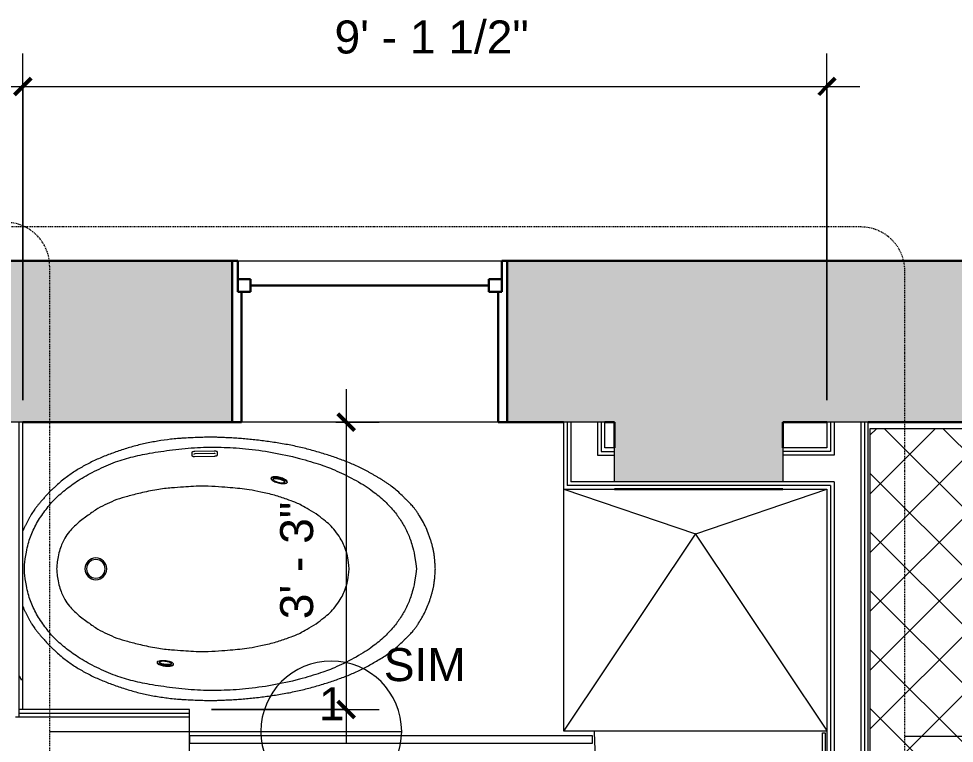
# Model space of a CAD drawing. Header units: inches. Extents: x -1176 to 1474, y -2632 to 978.
# Drawn here: x 807.9 to 935.5, y 523.2 to 622 of the extents above; entities that cross this region are included whole.
import ezdxf

# ---------------------------------------------------------------- set-up
doc = ezdxf.new("R2010")
doc.units = ezdxf.units.IN
doc.header["$MEASUREMENT"] = 0
doc.linetypes.add('Dash Dot 3_16_', pattern=[0.3125, 0.1875, -0.0625, 0, -0.0625])
for name, color, linetype, lineweight in [('A-ANNO-DIMS', 211, 'Continuous', 9), ('A-ANNO-DIMS-48', 211, 'Continuous', 9), ('A-ANNO-SYMB', 150, 'Continuous', 9), ('A-DOOR', 31, 'Continuous', 18), ('A-GLAZ', 151, 'Continuous', 18), ('A-GLAZ-CURT', 52, 'Continuous', 9), ('A-WALL', 113, 'Continuous', 18), ('A-WALL-PATT', 111, 'Continuous', 18), ('I-WALL', 2, 'Continuous', 18), ('P-SANR-FIXT', 6, 'Continuous', 9), ('Q-CASE', 31, 'Continuous', 9)]:
    doc.layers.add(name, color=color, linetype=linetype, lineweight=lineweight)
doc.styles.add('Swis721 Lt BT', font='swissl.ttf', dxfattribs={"height": 4.5})
doc.dimstyles.new('OTJ_-_3_32__Linear__1_2__Tolerance', dxfattribs={"dimscale": 12, "dimtxt": 4.748918, "dimasz": 0.1875, "dimexe": 0.375, "dimexo": 0.25, "dimgap": 0.25, "dimtad": 1, "dimdec": 1, "dimrnd": 0.5, "dimzin": 3, "dimdsep": 46, "dimlunit": 4, "dimtxsty": 'Swis721 Lt BT', "dimblk1": 'OBLIQUE', "dimblk2": 'OBLIQUE', "dimsah": 1, "dimcen": 0.09, "dimdle": 0.375, "dimazin": 0, "dimtfac": 1, "dimtdec": 4, "dimtix": 1, "dimtmove": 0, "dimatfit": 3, "dimfxl": 1, "dimtvp": 1, "dimfrac": 2, "dimtolj": 1, "dimtzin": 0, "dimarcsym": 2})
pattern_1 = [(0, (0, 0), (15.36, 3.84), [0.634, -10.886, 0.634, -10.886, -61.44]), (0, (0, 0), (15.36, 3.84), [-23.04, 0.634, -22.406, 0.634, -10.886, -26.88]), (0, (0, 0), (15.36, 3.84), [-57.6, 0.634, -7.046, 0.634, -18.566]), (120, (5.76, 1.92), (-11.005538, 11.38215), [0.634, -10.886, 0.634, -10.886, -61.44]), (120, (5.76, 1.92), (-11.005538, 11.38215), [-23.04, 0.634, -22.406, 0.634, -10.886, -26.88]), (120, (5.76, 1.92), (-11.005538, 11.38215), [-57.6, 0.634, -7.046, 0.634, -18.566]), (240, (7.68, 9.6), (-4.354462, -15.22215), [0.634, -10.886, 0.634, -10.886, -61.44]), (240, (7.68, 9.6), (-4.354462, -15.22215), [-23.04, 0.634, -22.406, 0.634, -10.886, -26.88]), (240, (7.68, 9.6), (-4.354462, -15.22215), [-57.6, 0.634, -7.046, 0.634, -18.566])]

# ---------------------------------------------------------------- blocks, each defined once
blk = doc.blocks.new('Double Hung - side window 4_ X 6_ 3_ H-6086068-3rd Floor Construction')
at = {"layer": 'A-GLAZ', "color": 8, "lineweight": 30}
for p, q in [((-18.75, 11), (-18, 11)), ((-18, 6.75), (-18, 11)), ((18, 6.75), (18, 11)), ((18.75, 11), (18, 11)), ((-18, 8.5), (-18, 6.75)), ((-18, 8.5), (-16.25, 8.5)), ((-16.25, 8.5), (-16.25, 6.75)), ((16.25, 8.5), (16.25, 6.75)), ((18, 8.5), (16.25, 8.5)), ((18, 8.5), (18, 6.75)), ((-18, 6.75), (-16.25, 6.75)), ((-18, 6.75), (-17.5, 6.75)), ((-17.5, -11), (-17.5, 6.75)), ((-16.25, 7.625), (16.25, 7.625)), ((18, 6.75), (16.25, 6.75)), ((17.5, 6.75), (18, 6.75)), ((17.5, 6.75), (17.5, -11)), ((-17.5, -11), (-18.75, -11)), ((17.5, -11), (18.75, -11))]:
    blk.add_line(p, q, dxfattribs=at)
blk = doc.blocks.new('downloadobjectfile_id_236f7131-f753-4b41-a4ac-6b6cf5932f67 - Bath tub-V13-3rd Floor Construction')
at = {"layer": 'P-SANR-FIXT'}
for p, q in [((-4.58, 15.85), (-4.58, 15.48)), ((-4.21, 15.32), (-1.45, 15.38)), ((-1.53, 16.05), (-4.15, 15.99)), ((-1.52, 15.72), (-4.15, 15.66)), ((-1.09, 15.55), (-1.1, 15.94)), ((6.24, 12.4), (6.23, 12.33)), ((8.41, 11.78), (8.42, 11.84))]:
    blk.add_line(p, q, dxfattribs=at)
for centre, radius, start, end in [((-4.14, 15.3), 0.361, 91.2564, 121.564), ((-1.51, 15.36), 0.361, 60.9489, 91.2564), ((-17.67, 0), 1.5, 360, 180), ((-17.67, 0), 1.27, 0, 180), ((-17.67, 0), 1.5, 180, 360), ((-17.67, 0), 1.27, 180, 0)]:
    blk.add_arc(centre, radius, start, end, dxfattribs=at)
for points, knots in [([(28.63, 0), (28.61, 0.2), (28.6, 0.48), (28.58, 0.81), (28.56, 1.05), (28.54, 1.26), (28.52, 1.45), (28.51, 1.62), (28.49, 1.79), (28.47, 1.94), (28.45, 2.07), (28.43, 2.2), (28.41, 2.33), (28.39, 2.44), (28.36, 2.55), (28.34, 2.65), (28.31, 2.76), (28.29, 2.87), (28.25, 3.01), (28.21, 3.18), (28.14, 3.41), (28.06, 3.71), (27.93, 4.11), (27.71, 4.76), (27.37, 5.6), (26.88, 6.57), (26.43, 7.3), (26.09, 7.81), (25.84, 8.15), (25.61, 8.44), (25.38, 8.7), (25.15, 8.95), (24.91, 9.19), (24.65, 9.45), (24.29, 9.81), (23.8, 10.29), (23.15, 10.85), (22.57, 11.3), (22.09, 11.64), (21.72, 11.88), (21.36, 12.12), (20.99, 12.35), (20.62, 12.58), (20.26, 12.79), (19.89, 13), (19.52, 13.2), (19.15, 13.4), (18.66, 13.65), (18.04, 13.95), (17.29, 14.29), (16.53, 14.61), (15.75, 14.9), (14.69, 15.28), (13.32, 15.72), (11.9, 16.13), (10.73, 16.44), (9.54, 16.72), (8, 17.02), (6.12, 17.32), (4.57, 17.52), (3.34, 17.65), (2.43, 17.73), (1.54, 17.8), (0.68, 17.85), (-0.13, 17.89), (-0.86, 17.92), (-1.51, 17.94), (-2.14, 17.94), (-2.84, 17.93), (-3.67, 17.91), (-4.61, 17.87), (-5.42, 17.83), (-6.07, 17.79), (-6.7, 17.73), (-7.78, 17.63), (-9.25, 17.42), (-10.67, 17.15), (-11.79, 16.89), (-12.64, 16.67), (-13.48, 16.42), (-14.32, 16.15), (-15.14, 15.86), (-16.2, 15.47), (-17.23, 15.06), (-18.26, 14.57), (-19.02, 14.18), (-19.74, 13.78), (-20.4, 13.38), (-21.04, 12.95), (-21.69, 12.48), (-22.38, 11.94), (-22.97, 11.43), (-23.46, 10.98), (-23.83, 10.62), (-24.2, 10.24), (-24.56, 9.85), (-24.91, 9.46), (-25.23, 9.09), (-25.52, 8.74), (-25.77, 8.43), (-25.99, 8.13), (-26.26, 7.75), (-26.5, 7.35), (-26.76, 6.89), (-26.96, 6.54), (-27.11, 6.24), (-27.23, 6.01), (-27.31, 5.84), (-27.39, 5.68), (-27.49, 5.46), (-27.57, 5.28), (-27.62, 5.16)], [0, 0, 0, 0, 0.0030488, 0.0045732, 0.0060976, 0.007622, 0.0091463, 0.0106707, 0.0121951, 0.0137195, 0.0152439, 0.0167683, 0.0182927, 0.0198171, 0.0213415, 0.0228659, 0.0243902, 0.0259146, 0.027439, 0.0304878, 0.0335366, 0.0365854, 0.0426829, 0.0487805, 0.0609756, 0.0731707, 0.0853659, 0.0914634, 0.097561, 0.1036585, 0.1097561, 0.1158537, 0.1219512, 0.1280488, 0.1341463, 0.1463415, 0.1585366, 0.1707317, 0.1768293, 0.1829268, 0.1890244, 0.195122, 0.2012195, 0.2073171, 0.2134146, 0.2195122, 0.2256098, 0.2317073, 0.2439024, 0.2560976, 0.2682927, 0.2804878, 0.2926829, 0.3170732, 0.3414634, 0.3536585, 0.3658537, 0.3902439, 0.4146341, 0.4390244, 0.4512195, 0.4634146, 0.4756098, 0.4878049, 0.5, 0.5121951, 0.5243902, 0.5365854, 0.5487805, 0.5609756, 0.5731707, 0.5853659, 0.5914634, 0.597561, 0.6097561, 0.6341463, 0.6585366, 0.6707317, 0.6829268, 0.695122, 0.7073171, 0.7195122, 0.7317073, 0.7560976, 0.7682927, 0.7804878, 0.7926829, 0.804878, 0.8170732, 0.8292683, 0.8414634, 0.8536585, 0.8597561, 0.8658537, 0.8719512, 0.8780488, 0.8841463, 0.8902439, 0.8963415, 0.902439, 0.9085366, 0.9146341, 0.9268293, 0.9329268, 0.9390244, 0.945122, 0.9481707, 0.9512195, 0.9542683, 0.9573171, 0.9634146, 0.9634146, 0.9634146, 0.9634146]), ([(-27.41, 0), (-27.41, 0.17), (-27.39, 0.55), (-27.13, 2.64), (-26.63, 4.38), (-25.79, 6.2), (-24.61, 7.94), (-23.4, 9.44), (-21.88, 10.76), (-19.96, 12.16), (-17.98, 13.29), (-15.15, 14.56), (-12.92, 15.24), (-10.26, 15.8), (-7.17, 16.24), (-3.75, 16.6), (-0.55, 16.6), (2.72, 16.42), (6.45, 15.9), (9.78, 15.19), (13.29, 14.12), (14.76, 13.58), (18.1, 11.95), (19.97, 10.69), (21.67, 9.36), (23.1, 7.78), (23.97, 6.54), (24.83, 5.05), (25.43, 3.41), (25.81, 1.98), (26.08, 0)], [-5.618031, -5.618031, -5.618031, -5.618031, -5.544194, -5.424812, -5.260384, -5.095898, -4.928484, -4.760658, -4.585358, -4.400115, -4.184559, -3.970312, -3.743931, -3.517047, -3.259472, -2.988396, -2.713063, -2.428449, -2.138296, -1.837006, -1.597044, -1.348216, -1.138919, -0.913036, -0.731154, -0.569833, -0.420907, -0.282566, -0.145254, 0, 0, 0, 0]), ([(-4.15, 15.99), (-4.26, 15.99), (-4.4, 15.97), (-4.52, 15.92), (-4.56, 15.9), (-4.58, 15.87), (-4.58, 15.86), (-4.58, 15.85)], [0, 0, 0, 0, 0.444444, 0.666667, 0.777778, 0.888889, 1, 1, 1, 1]), ([(-4.58, 15.48), (-4.57, 15.46), (-4.57, 15.45), (-4.56, 15.43), (-4.56, 15.43), (-4.56, 15.42), (-4.55, 15.42), (-4.55, 15.41), (-4.54, 15.4), (-4.53, 15.4), (-4.53, 15.39), (-4.52, 15.39), (-4.51, 15.38), (-4.5, 15.38), (-4.49, 15.37), (-4.48, 15.37), (-4.46, 15.36), (-4.45, 15.35), (-4.43, 15.35), (-4.41, 15.34), (-4.39, 15.34), (-4.37, 15.33), (-4.35, 15.33), (-4.32, 15.33), (-4.29, 15.32), (-4.26, 15.32), (-4.23, 15.32), (-4.21, 15.32)], [0, 0, 0, 0, 0.041667, 0.057292, 0.080729, 0.104167, 0.125, 0.145833, 0.1875, 0.229167, 0.270833, 0.302083, 0.333333, 0.375, 0.416667, 0.458333, 0.5, 0.541667, 0.583333, 0.666667, 0.75, 0.791667, 0.833333, 0.875, 0.916667, 0.958333, 1, 1, 1, 1]), ([(-1.1, 15.94), (-1.1, 15.95), (-1.11, 15.96), (-1.14, 15.98), (-1.18, 16), (-1.25, 16.02), (-1.37, 16.04), (-1.48, 16.05), (-1.53, 16.05)], [0, 0, 0, 0, 0.125, 0.25, 0.375, 0.5, 0.75, 1, 1, 1, 1]), ([(-1.45, 15.38), (-1.43, 15.38), (-1.4, 15.38), (-1.36, 15.39), (-1.33, 15.39), (-1.31, 15.4), (-1.29, 15.4), (-1.27, 15.4), (-1.26, 15.41), (-1.24, 15.41), (-1.23, 15.42), (-1.21, 15.42), (-1.2, 15.43), (-1.18, 15.44), (-1.17, 15.44), (-1.16, 15.45), (-1.15, 15.46), (-1.14, 15.46), (-1.13, 15.47), (-1.13, 15.47), (-1.12, 15.48), (-1.11, 15.49), (-1.11, 15.49), (-1.1, 15.5), (-1.1, 15.51), (-1.1, 15.51), (-1.09, 15.52), (-1.09, 15.54), (-1.09, 15.55)], [0, 0, 0, 0, 0.041667, 0.083333, 0.125, 0.166667, 0.208333, 0.25, 0.291667, 0.333333, 0.375, 0.416667, 0.5, 0.541667, 0.583333, 0.625, 0.666667, 0.697917, 0.729167, 0.770833, 0.8125, 0.854167, 0.875, 0.895833, 0.916667, 0.942708, 0.958333, 1, 1, 1, 1]), ([(6.23, 12.33), (6.22, 12.32), (6.22, 12.28), (6.24, 12.22), (6.29, 12.15), (6.37, 12.08), (6.47, 12.01), (6.63, 11.92), (6.87, 11.82), (7.21, 11.72), (7.67, 11.62), (8.08, 11.61), (8.33, 11.68), (8.39, 11.74), (8.41, 11.78)], [0, 0, 0, 0, 0.05, 0.1, 0.15, 0.2, 0.25, 0.3, 0.4, 0.5, 0.6, 0.8, 0.9, 1, 1, 1, 1]), ([(8.41, 11.78), (8.41, 11.8), (8.41, 11.83), (8.39, 11.9), (8.34, 11.96), (8.27, 12.03), (8.17, 12.1), (8.01, 12.19), (7.76, 12.3), (7.42, 12.4), (6.96, 12.49), (6.54, 12.51), (6.29, 12.43), (6.24, 12.37), (6.23, 12.33)], [0, 0, 0, 0, 0.05, 0.1, 0.15, 0.2, 0.25, 0.3, 0.4, 0.5, 0.6, 0.8, 0.9, 1, 1, 1, 1]), ([(6.23, 12.33), (6.23, 12.35), (6.25, 12.38), (6.31, 12.43), (6.39, 12.46), (6.49, 12.48), (6.61, 12.49), (6.8, 12.5), (7.07, 12.47), (7.42, 12.4), (7.88, 12.26), (8.24, 12.07), (8.4, 11.89), (8.42, 11.81), (8.41, 11.78)], [0, 0, 0, 0, 0.05, 0.1, 0.15, 0.2, 0.25, 0.3, 0.4, 0.5, 0.6, 0.8, 0.9, 1, 1, 1, 1]), ([(8.42, 11.84), (8.43, 11.85), (8.43, 11.89), (8.41, 11.95), (8.36, 12.02), (8.28, 12.09), (8.18, 12.15), (8.03, 12.24), (7.78, 12.35), (7.45, 12.46), (6.98, 12.55), (6.56, 12.56), (6.31, 12.49), (6.25, 12.43), (6.24, 12.4)], [0, 0, 0, 0, 0.05, 0.1, 0.15, 0.2, 0.25, 0.3, 0.4, 0.5, 0.6, 0.8, 0.9, 1, 1, 1, 1]), ([(8.09, 11.82), (8.09, 11.8), (8.08, 11.78), (8.05, 11.75), (8, 11.72), (7.94, 11.7), (7.86, 11.69), (7.73, 11.68), (7.47, 11.7), (7.05, 11.79), (6.68, 11.96), (6.52, 12.11), (6.5, 12.18), (6.52, 12.21)], [0, 0, 0, 0, 0.047619, 0.095238, 0.142857, 0.190476, 0.238095, 0.285714, 0.380952, 0.571429, 0.761905, 0.880952, 1, 1, 1, 1]), ([(8.09, 11.82), (8.1, 11.83), (8.1, 11.86), (8.09, 11.9), (8.06, 11.95), (8.01, 11.99), (7.94, 12.04), (7.84, 12.11), (7.6, 12.21), (7.18, 12.33), (6.78, 12.35), (6.56, 12.3), (6.52, 12.24), (6.52, 12.21)], [0, 0, 0, 0, 0.047619, 0.095238, 0.142857, 0.190476, 0.238095, 0.285714, 0.380952, 0.571429, 0.761905, 0.880952, 1, 1, 1, 1]), ([(6.52, 12.21), (6.52, 12.22), (6.54, 12.25), (6.58, 12.28), (6.65, 12.3), (6.76, 12.32), (7, 12.32), (7.44, 12.25), (7.85, 12.09), (8.06, 11.93), (8.1, 11.85), (8.09, 11.82)], [0, 0, 0, 0, 0.052632, 0.105263, 0.157895, 0.210526, 0.315789, 0.526316, 0.736842, 0.868421, 1, 1, 1, 1]), ([(6.52, 12.21), (6.52, 12.22), (6.54, 12.25), (6.58, 12.28), (6.65, 12.3), (6.73, 12.31), (6.82, 12.32), (6.97, 12.32), (7.25, 12.28), (7.67, 12.17), (7.97, 12.01), (8.08, 11.89), (8.1, 11.84), (8.09, 11.82)], [0, 0, 0, 0, 0.052632, 0.105263, 0.157895, 0.210526, 0.263158, 0.315789, 0.421053, 0.631579, 0.815789, 0.907895, 1, 1, 1, 1]), ([(16.89, 0), (16.8, 1.27), (16.48, 2.48), (16.13, 3.34), (15.69, 4.17), (14.98, 5.22), (14.26, 6.02), (13.41, 6.67), (12.38, 7.51), (11.18, 8.22), (10.13, 8.79), (9.49, 9.08), (8.26, 9.53), (6.69, 10.07), (4.84, 10.46), (3.28, 10.79), (1.97, 10.94), (0.6, 11.06), (-0.86, 11.17), (-2.86, 11.31), (-4.35, 11.24), (-5.73, 11.15), (-7.46, 11.03), (-9.26, 10.84), (-11.69, 10.32), (-13.21, 9.91), (-14.78, 9.49), (-16.19, 8.83), (-17.34, 8.3), (-18.79, 7.24), (-20.02, 6.38), (-21.28, 5.13), (-21.9, 4.24), (-22.24, 3.5), (-22.59, 2.68), (-22.84, 1.69), (-22.94, 0.81), (-23, 0.26), (-23.03, 0)], [0, 0, 0, 0, 0.095825, 0.182513, 0.269753, 0.361199, 0.455897, 0.552236, 0.65743, 0.766411, 0.857986, 0.946942, 1.048984, 1.184003, 1.327218, 1.460629, 1.57966, 1.69493, 1.829456, 1.967274, 2.102928, 2.230917, 2.36765, 2.535001, 2.698079, 2.855999, 2.988228, 3.111669, 3.240091, 3.366918, 3.507968, 3.628876, 3.730864, 3.808196, 3.883993, 3.961779, 4.030158, 4.077503, 4.077503, 4.077503, 4.077503]), ([(-27.62, -5.16), (-27.57, -5.28), (-27.47, -5.51), (-27.31, -5.84), (-27.14, -6.18), (-26.96, -6.54), (-26.76, -6.89), (-26.57, -7.24), (-26.38, -7.55), (-26.19, -7.85), (-25.99, -8.13), (-25.77, -8.43), (-25.52, -8.74), (-25.23, -9.09), (-24.91, -9.46), (-24.44, -9.98), (-23.95, -10.5), (-23.46, -10.98), (-22.97, -11.43), (-22.38, -11.94), (-21.69, -12.48), (-21.04, -12.95), (-20.4, -13.38), (-19.74, -13.78), (-19.02, -14.18), (-18.26, -14.57), (-17.49, -14.93), (-16.72, -15.26), (-15.93, -15.57), (-14.87, -15.96), (-13.76, -16.33), (-12.64, -16.67), (-11.51, -16.97), (-10.11, -17.27), (-8.67, -17.51), (-7.47, -17.66), (-6.7, -17.73), (-6.07, -17.79), (-5.42, -17.83), (-4.61, -17.87), (-3.67, -17.91), (-2.84, -17.93), (-2.14, -17.94), (-1.51, -17.94), (-0.86, -17.92), (-0.13, -17.89), (0.68, -17.85), (1.54, -17.8), (2.43, -17.73), (3.64, -17.62), (5.19, -17.45), (7.06, -17.18), (8.93, -16.85), (10.74, -16.44), (12.48, -15.97), (14.15, -15.46), (15.49, -15), (16.53, -14.61), (17.55, -14.19), (18.78, -13.61), (20.01, -12.94), (20.99, -12.36), (21.73, -11.89), (22.45, -11.39), (23.15, -10.85), (23.8, -10.29), (24.29, -9.81), (24.65, -9.45), (24.91, -9.19), (25.15, -8.95), (25.38, -8.7), (25.61, -8.44), (25.84, -8.15), (26.09, -7.81), (26.41, -7.34), (26.81, -6.68), (27.25, -5.84), (27.63, -4.97), (27.89, -4.25), (28.06, -3.69), (28.16, -3.36), (28.23, -3.1), (28.27, -2.95), (28.3, -2.83), (28.33, -2.7), (28.36, -2.55), (28.4, -2.39), (28.42, -2.25), (28.44, -2.1), (28.47, -1.91), (28.51, -1.62), (28.54, -1.31), (28.57, -0.94), (28.6, -0.5), (28.62, -0.17), (28.63, 0)], [0.0365854, 0.0365854, 0.0365854, 0.0365854, 0.0426829, 0.0487805, 0.054878, 0.0609756, 0.0670732, 0.0731707, 0.0792683, 0.0853659, 0.0914634, 0.097561, 0.1036585, 0.1097561, 0.1158537, 0.1219512, 0.1341463, 0.1402439, 0.1463415, 0.1585366, 0.1707317, 0.1829268, 0.195122, 0.2073171, 0.2195122, 0.2317073, 0.2439024, 0.2560976, 0.2682927, 0.2804878, 0.304878, 0.3170732, 0.3292683, 0.3536585, 0.3780488, 0.3902439, 0.402439, 0.4085366, 0.4146341, 0.4268293, 0.4390244, 0.4512195, 0.4634146, 0.4756098, 0.4878049, 0.5, 0.5121951, 0.5243902, 0.5365854, 0.5487805, 0.5731707, 0.597561, 0.6219512, 0.6463415, 0.6707317, 0.695122, 0.7195122, 0.7317073, 0.7439024, 0.7682927, 0.7926829, 0.804878, 0.8170732, 0.8292683, 0.8414634, 0.8536585, 0.8658537, 0.8719512, 0.8780488, 0.8841463, 0.8902439, 0.8963415, 0.902439, 0.9085366, 0.9146341, 0.9253049, 0.9359756, 0.9466463, 0.9573171, 0.9626524, 0.9679878, 0.9706555, 0.9733232, 0.974657, 0.9759909, 0.9786585, 0.9813262, 0.9826601, 0.9839939, 0.9866616, 0.9893293, 0.991997, 0.9946646, 0.9973323, 1, 1, 1, 1]), ([(26.08, 0), (25.81, -1.98), (25.43, -3.41), (24.83, -5.05), (23.97, -6.54), (23.1, -7.78), (21.67, -9.36), (19.97, -10.69), (18.1, -11.95), (14.76, -13.58), (13.29, -14.12), (9.78, -15.19), (6.45, -15.9), (2.72, -16.42), (-0.55, -16.6), (-3.75, -16.6), (-7.17, -16.24), (-10.26, -15.8), (-12.92, -15.24), (-15.15, -14.56), (-17.98, -13.29), (-19.96, -12.16), (-21.88, -10.76), (-23.4, -9.44), (-24.61, -7.94), (-25.79, -6.2), (-26.63, -4.38), (-27.13, -2.64), (-27.39, -0.55), (-27.41, -0.17), (-27.41, 0)], [-5.618031, -5.618031, -5.618031, -5.618031, -5.472777, -5.335466, -5.197124, -5.048198, -4.886878, -4.704995, -4.479113, -4.269816, -4.020987, -3.781025, -3.479735, -3.189582, -2.904969, -2.629635, -2.35856, -2.100984, -1.8741, -1.647719, -1.433473, -1.217917, -1.032673, -0.857374, -0.689547, -0.522133, -0.357647, -0.193219, -0.073837, 0, 0, 0, 0]), ([(-23.03, 0), (-23, -0.26), (-22.94, -0.81), (-22.84, -1.69), (-22.59, -2.68), (-22.24, -3.5), (-21.9, -4.24), (-21.28, -5.13), (-20.02, -6.38), (-18.79, -7.24), (-17.34, -8.3), (-16.19, -8.83), (-14.78, -9.49), (-13.21, -9.91), (-11.69, -10.32), (-9.26, -10.84), (-7.46, -11.03), (-5.73, -11.15), (-4.35, -11.24), (-2.86, -11.31), (-0.86, -11.17), (0.6, -11.06), (1.97, -10.94), (3.28, -10.79), (4.84, -10.46), (6.69, -10.07), (8.26, -9.53), (9.49, -9.08), (10.13, -8.79), (11.18, -8.22), (12.38, -7.51), (13.41, -6.67), (14.26, -6.02), (14.98, -5.22), (15.69, -4.17), (16.13, -3.34), (16.48, -2.48), (16.8, -1.27), (16.89, 0)], [0, 0, 0, 0, 0.047345, 0.115723, 0.19351, 0.269307, 0.346639, 0.448626, 0.569535, 0.710585, 0.837412, 0.965834, 1.089275, 1.221504, 1.379424, 1.542502, 1.709853, 1.846586, 1.974575, 2.110229, 2.248047, 2.382573, 2.497843, 2.616873, 2.750285, 2.893499, 3.028519, 3.130561, 3.219517, 3.311092, 3.420073, 3.525267, 3.621606, 3.716304, 3.80775, 3.89499, 3.981678, 4.077503, 4.077503, 4.077503, 4.077503]), ([(-7.08, -13.03), (-7.07, -13.02), (-7.07, -12.99), (-7.08, -12.94), (-7.12, -12.89), (-7.18, -12.84), (-7.26, -12.79), (-7.39, -12.73), (-7.69, -12.62), (-8.23, -12.52), (-8.85, -12.52), (-9.18, -12.59), (-9.3, -12.68), (-9.31, -12.74), (-9.3, -12.76)], [0, 0, 0, 0, 0.043478, 0.086957, 0.130435, 0.173913, 0.217391, 0.26087, 0.347826, 0.521739, 0.695652, 0.847826, 0.923913, 1, 1, 1, 1]), ([(-8.99, -12.73), (-8.99, -12.71), (-8.99, -12.69), (-8.96, -12.66), (-8.92, -12.63), (-8.86, -12.61), (-8.79, -12.59), (-8.68, -12.57), (-8.44, -12.55), (-8.03, -12.58), (-7.62, -12.69), (-7.43, -12.79), (-7.37, -12.87), (-7.37, -12.9), (-7.38, -12.92)], [0, 0, 0, 0, 0.045455, 0.090909, 0.136364, 0.181818, 0.227273, 0.272727, 0.363636, 0.545455, 0.727273, 0.863636, 0.931818, 1, 1, 1, 1]), ([(-7.38, -12.92), (-7.38, -12.93), (-7.39, -12.95), (-7.44, -12.99), (-7.5, -13.01), (-7.57, -13.03), (-7.67, -13.05), (-7.81, -13.06), (-8.09, -13.06), (-8.52, -13), (-8.83, -12.89), (-8.96, -12.79), (-8.99, -12.75), (-8.99, -12.73)], [0, 0, 0, 0, 0.052632, 0.105263, 0.157895, 0.210526, 0.263158, 0.315789, 0.421053, 0.631579, 0.815789, 0.907895, 1, 1, 1, 1]), ([(-8.99, -12.73), (-8.99, -12.74), (-8.99, -12.76), (-8.98, -12.8), (-8.94, -12.83), (-8.9, -12.87), (-8.83, -12.91), (-8.72, -12.95), (-8.5, -13.03), (-8.09, -13.09), (-7.67, -13.09), (-7.46, -13.03), (-7.39, -12.97), (-7.37, -12.94), (-7.38, -12.92)], [0, 0, 0, 0, 0.045455, 0.090909, 0.136364, 0.181818, 0.227273, 0.272727, 0.363636, 0.545455, 0.727273, 0.863636, 0.931818, 1, 1, 1, 1]), ([(-7.38, -12.92), (-7.38, -12.93), (-7.39, -12.96), (-7.44, -12.99), (-7.5, -13.01), (-7.57, -13.03), (-7.67, -13.05), (-7.81, -13.06), (-8.09, -13.06), (-8.52, -13), (-8.83, -12.89), (-8.96, -12.79), (-8.99, -12.75), (-8.99, -12.73)], [0, 0, 0, 0, 0.052632, 0.105263, 0.157895, 0.210526, 0.263158, 0.315789, 0.421053, 0.631579, 0.815789, 0.907895, 1, 1, 1, 1]), ([(-9.3, -12.77), (-9.31, -12.78), (-9.32, -12.81), (-9.3, -12.86), (-9.26, -12.91), (-9.2, -12.96), (-9.12, -13.01), (-8.99, -13.07), (-8.69, -13.17), (-8.15, -13.27), (-7.54, -13.28), (-7.21, -13.21), (-7.09, -13.11), (-7.07, -13.06), (-7.08, -13.03)], [0, 0, 0, 0, 0.043478, 0.086957, 0.130435, 0.173913, 0.217391, 0.26087, 0.347826, 0.521739, 0.695652, 0.847826, 0.923913, 1, 1, 1, 1]), ([(-9.3, -12.76), (-9.3, -12.78), (-9.28, -12.82), (-9.23, -12.88), (-9.14, -12.93), (-9.03, -12.99), (-8.9, -13.04), (-8.7, -13.1), (-8.3, -13.19), (-7.72, -13.23), (-7.24, -13.17), (-7.1, -13.08), (-7.08, -13.03)], [0, 0, 0, 0, 0.055556, 0.111111, 0.166667, 0.222222, 0.277778, 0.333333, 0.444444, 0.666667, 0.833333, 1, 1, 1, 1]), ([(-7.08, -13.03), (-7.09, -13.05), (-7.11, -13.08), (-7.18, -13.12), (-7.27, -13.16), (-7.43, -13.19), (-7.68, -13.22), (-8.04, -13.21), (-8.54, -13.15), (-8.98, -13.03), (-9.24, -12.88), (-9.3, -12.8), (-9.3, -12.77)], [0, 0, 0, 0, 0.055556, 0.111111, 0.166667, 0.222222, 0.333333, 0.444444, 0.555556, 0.777778, 0.888889, 1, 1, 1, 1])]:
    blk.add_open_spline(points, degree=3, knots=knots, dxfattribs=at)
blk = doc.blocks.new('Desk59 - Desk-7130532-3rd Floor Construction')
at = {"layer": 'Q-CASE'}
h = blk.add_hatch(dxfattribs=at)
h.set_pattern_fill('FP_12', color=256, style=0, pattern_type=2)
h.set_pattern_definition([(315, (1804.648, 1402.32), (4.006467, 4.006467), []), (45, (1804.648, 1402.32), (-4.006467, 4.006467), [])])
h.paths.add_polyline_path([(2264.41, 448.5), (2370.76, 448.5), (2370.76, 478.31), (2264.41, 478.31)], flags=0)
for p, q in [((2370.76, 478.31), (2264.41, 478.31)), ((2264.41, 478.31), (2264.41, 448.5)), ((2370.76, 448.5), (2370.76, 478.31)), ((2264.41, 448.5), (2370.76, 448.5))]:
    blk.add_line(p, q, dxfattribs=at)
blk = doc.blocks.new('System Panel - Glazed-7340334-3rd Floor Construction')
at = {"layer": 'A-GLAZ-CURT', "lineweight": 18}
for p, q in [((27.46875, -0.75), (-27.46875, -0.75)), ((-27.46875, -0.75), (-27.46875, -1.75)), ((27.46875, -1.75), (27.46875, -0.75)), ((-27.46875, -1.75), (27.46875, -1.75))]:
    blk.add_line(p, q, dxfattribs=at)
blk = doc.blocks.new('CW-Single Glass Door - Type 1-7840970-3rd Floor Construction')
at = {"layer": 'A-DOOR'}
for p, q in [((-15.75, 31.875), (-15.375, 31.875)), ((-15.75, 0.375), (-15.75, 31.875)), ((-15.375, 31.875), (-15.375, 0.375)), ((-15.375, 0.375), (-15.75, 0.375))]:
    blk.add_line(p, q, dxfattribs=at)
at = {"layer": 'A-DOOR', "lineweight": 9}
blk.add_arc((-15.75, 0.375), 31.5, 359.5, 90, dxfattribs=at)
blk = doc.blocks.new('Shower Floor 2 - Shower Floor 2-8204221-3rd Floor Construction')
at = {"layer": 'P-SANR-FIXT'}
for p, q in [((-17.91, -33), (-17.91, 0)), ((-17.91, 0), (0.07, -6.12)), ((0.12, -6.12), (18, -0.03)), ((-17.91, -33), (0.07, -6.17)), ((0.09, -6.12), (0.07, -6.12)), ((0.09, -6.12), (0.07, -6.16)), ((0.12, -6.12), (0.07, -6.12)), ((0.07, -6.12), (0.07, -6.17)), ((0.07, -6.17), (0.12, -6.17)), ((0.09, -6.12), (0.12, -6.12)), ((0.09, -6.12), (0.12, -6.16)), ((0.12, -6.17), (0.12, -6.12)), ((18, -32.86), (0.12, -6.17)), ((18, -33), (-17.91, -33))]:
    blk.add_line(p, q, dxfattribs=at)
blk = doc.blocks.new('DIMBLOCK13-3rd Floor Construction')
at = {"layer": 'A-ANNO-DIMS-48'}
for p, q in [((808.49, 570.01), (808.49, 617.25)), ((918.15, 570.01), (918.15, 617.25)), ((803.99, 612.75), (922.65, 612.75)), ((808.49, 612.75), (808.49, 570.01)), ((918.15, 612.75), (918.15, 570.01))]:
    blk.add_line(p, q, dxfattribs=at)
at = {"layer": 'A-ANNO-DIMS-48', "lineweight": 50}
for p, q in [((808.49, 612.75), (809.61, 613.88)), ((918.15, 612.75), (919.27, 613.88)), ((808.49, 612.75), (807.36, 611.63)), ((918.15, 612.75), (917.02, 611.63))]:
    blk.add_line(p, q, dxfattribs=at)
at = {"layer": 'A-ANNO-DIMS-48', "color": 0, "insert": (850.99, 621.76), "char_height": 4.5, "width": 29.579, "attachment_point": 1, "line_spacing_factor": 1.005062, "style": 'Swis721 Lt BT'}
blk.add_mtext('9\' - 1 1/2"', dxfattribs=at)
blk = doc.blocks.new('_Oblique')
at = {"color": 0, "linetype": 'ByBlock', "lineweight": -2}
blk.add_line((-0.5, -0.5), (0.5, 0.5), dxfattribs=at)
blk = doc.blocks.new('DIMBLOCK16-3rd Floor Construction')
at = {"layer": 'A-ANNO-DIMS-48'}
for p, q in [((852.58, 571.51), (852.58, 523.32)), ((851.17, 567.01), (857.08, 567.01)), ((852.58, 567.01), (851.17, 567.01)), ((834.21, 527.82), (857.08, 527.82)), ((852.58, 527.82), (834.21, 527.82))]:
    blk.add_line(p, q, dxfattribs=at)
at = {"layer": 'A-ANNO-DIMS-48', "lineweight": 50}
for p, q in [((852.58, 567.01), (851.45, 568.13)), ((852.58, 567.01), (853.7, 565.88)), ((852.58, 527.82), (851.45, 528.95)), ((852.58, 527.82), (853.7, 526.7))]:
    blk.add_line(p, q, dxfattribs=at)
at = {"layer": 'A-ANNO-DIMS-48', "color": 0, "insert": (843.57, 540.14), "char_height": 4.5, "width": 17.4579, "attachment_point": 1, "rotation": 90, "line_spacing_factor": 1.005062, "style": 'Swis721 Lt BT'}
blk.add_mtext('3\' - 3"', dxfattribs=at)
blk = doc.blocks.new('Floor Plan - Callout Head-3511279-3rd Floor Construction')
at = {"layer": 'A-ANNO-SYMB'}
blk.add_line((-0.2, 0), (0.2, 0), dxfattribs=at)
for start, end in [(360, 180), (180, 360)]:
    blk.add_arc((0, 0), 0.2, start, end, dxfattribs=at)

msp = doc.modelspace()

# ---------------------------------------------------------------- hatches: boundary and pattern name
at = {"layer": 'A-WALL-PATT'}
h = msp.add_hatch(color=250, dxfattribs=at)
h.paths.add_polyline_path([(882.73, 567.01), (940.09, 567.01), (940.09, 589.01), (874.54, 589.01), (874.54, 567.01), (882.23, 567.01)], flags=0)
h.paths.add_polyline_path([(733.95, 567.01), (745.99, 567.01), (745.99, 589.01), (682.43, 589.01), (682.43, 567.01), (715.25, 567.01)], flags=0)
h.paths.add_polyline_path([(808.49, 567.01), (837.04, 567.01), (837.04, 589.01), (783.49, 589.01), (783.49, 567.01), (807.99, 567.01)], flags=0)
h.paths.add_polyline_path([(1210.55, 567.01), (1211.24, 567.01), (1211.24, 589.01), (1167.7, 589.01), (1167.7, 567.01), (1201.21, 567.01)], flags=0)
h.paths.add_polyline_path([(576.53, 567.01), (644.93, 567.01), (644.93, 589.01), (576.53, 589.01)], flags=0)
h.paths.add_polyline_path([(1107.75, 567.01), (1130.2, 567.01), (1130.2, 589.01), (1068.64, 589.01), (1068.64, 567.01), (1098.41, 567.01)], flags=0)
h.paths.add_polyline_path([(1031.14, 567.01), (1031.14, 589.01), (977.59, 589.01), (977.59, 567.01)], flags=0)
h.paths.add_polyline_path([(539.03, 567.01), (539.03, 589.01), (495.15, 589.01), (495.15, 567.01)], flags=0)
at = {"layer": 'A-WALL-PATT', "lineweight": 9}
h = msp.add_hatch(dxfattribs=at)
h.set_pattern_fill('FP_1', color=256, style=0, pattern_type=2)
h.set_pattern_definition(pattern_1)
h.paths.add_polyline_path([(807.49, 466.26), (807.99, 466.26), (807.99, 523.2), (807.49, 523.2), (807.49, 487.27)], flags=0)
h.paths.add_polyline_path([(807.99, 526.82), (807.99, 567.01), (807.49, 567.01), (807.49, 526.82)], flags=0)
h = msp.add_hatch(dxfattribs=at)
h.set_pattern_fill('FP_1', color=256, style=0, pattern_type=2)
h.set_pattern_definition(pattern_1)
h.paths.add_polyline_path([(808.49, 466.76), (808.49, 522.2), (807.99, 522.2), (807.99, 466.76)], flags=0)
h.paths.add_polyline_path([(807.99, 527.82), (808.49, 527.82), (808.49, 567.01), (807.99, 567.01), (807.99, 533.33)], flags=0)
msp.add_hatch(color=7, dxfattribs=at).paths.add_polyline_path([(912.15, 558.89), (912.15, 567.01), (889.15, 567.01), (889.15, 558.89), (902.16, 558.89)], flags=0)

# ---------------------------------------------------------------- linework, layer by layer
at = {"layer": 'A-ANNO-SYMB', "linetype": 'Dash Dot 3_16_'}
for p, q in [((922.77, 593.61), (801.67, 593.61)), ((812.15, 461.44), (812.15, 588.24)), ((928.77, 460.8), (928.77, 587.61))]:
    msp.add_line(p, q, dxfattribs=at)
at = {"layer": 'A-ANNO-SYMB'}
for p, q in [((812.15, 524.84), (840.95, 524.84)), ((928.77, 524.21), (957.57, 524.21))]:
    msp.add_line(p, q, dxfattribs=at)
at = {"layer": 'A-ANNO-SYMB', "linetype": 'Dash Dot 3_16_'}
for centre in [(806.15, 588.24), (922.77, 587.61)]:
    msp.add_arc(centre, 6, 0, 90, dxfattribs=at)
at = {"layer": 'A-WALL', "color": 8, "lineweight": 30}
for p, q in [((837.04, 589.01), (783.49, 589.01)), ((837.04, 589.01), (837.04, 567.01)), ((874.54, 589.01), (940.09, 589.01)), ((874.54, 589.01), (874.54, 567.01)), ((837.04, 567.01), (808.49, 567.01)), ((874.54, 567.01), (882.23, 567.01)), ((887.86, 567.01), (889.15, 567.01)), ((889.15, 567.01), (889.15, 563.52)), ((912.15, 567.01), (918.15, 567.01)), ((912.15, 563.52), (912.15, 567.01)), ((923.77, 567.01), (940.09, 567.01)), ((889.15, 557.89), (912.15, 557.89))]:
    msp.add_line(p, q, dxfattribs=at)
at = {"layer": 'A-WALL', "lineweight": 9}
for p, q in [((837.04, 589.01), (874.54, 589.01)), ((874.54, 567.01), (837.04, 567.01))]:
    msp.add_line(p, q, dxfattribs=at)
at = {"layer": 'A-WALL'}
for p, q in [((808.49, 567.01), (800.49, 567.01)), ((807.99, 526.82), (807.99, 567.01)), ((887.86, 567.01), (882.23, 567.01)), ((882.73, 567.01), (882.73, 558.39)), ((883.23, 567.01), (883.23, 558.89)), ((886.86, 567.01), (886.86, 562.52)), ((887.36, 567.01), (887.36, 563.02)), ((923.77, 567.01), (918.15, 567.01)), ((918.65, 567.01), (918.65, 563.02)), ((919.15, 567.01), (919.15, 562.52)), ((922.77, 567.01), (922.77, 460.26)), ((923.27, 567.01), (923.27, 460.26)), ((887.36, 563.02), (889.15, 563.02)), ((889.15, 558.89), (889.15, 563.52)), ((912.15, 563.52), (912.15, 558.89)), ((918.65, 563.02), (912.15, 563.02)), ((886.86, 562.52), (889.15, 562.52)), ((919.15, 562.52), (912.15, 562.52)), ((919.15, 558.89), (883.23, 558.89)), ((919.15, 558.89), (919.15, 466.26)), ((918.65, 558.39), (882.73, 558.39)), ((918.65, 558.39), (918.65, 466.76)), ((808.49, 527.82), (807.99, 527.82)), ((807.99, 527.32), (831.21, 527.32)), ((807.49, 526.82), (831.21, 526.82))]:
    msp.add_line(p, q, dxfattribs=at)
at = {"layer": 'I-WALL'}
for p, q in [((808.49, 527.82), (808.49, 567.01)), ((882.23, 567.01), (882.23, 557.89)), ((887.86, 563.52), (887.86, 567.01)), ((918.15, 567.01), (918.15, 563.52)), ((923.77, 459.26), (923.77, 567.01)), ((889.15, 563.52), (887.86, 563.52)), ((918.15, 563.52), (912.15, 563.52)), ((882.23, 557.89), (889.15, 557.89)), ((912.15, 557.89), (918.15, 557.89)), ((918.15, 557.89), (918.15, 467.26)), ((831.21, 527.82), (808.49, 527.82)), ((831.21, 522.2), (831.21, 527.82))]:
    msp.add_line(p, q, dxfattribs=at)

# ---------------------------------------------------------------- block references
at = {"layer": 'A-ANNO-SYMB', "xscale": 47.99999999999997, "yscale": 47.99999999999997, "zscale": 47.99999999999997}
msp.add_blockref('Floor Plan - Callout Head-3511279-3rd Floor Construction', (850.55, 524.84), dxfattribs=at)
at = {"layer": 'A-DOOR', "rotation": 180}
msp.add_blockref('CW-Single Glass Door - Type 1-7840970-3rd Floor Construction', (902.15, 525.01), dxfattribs=at)
at = {"layer": 'A-GLAZ'}
msp.add_blockref('Double Hung - side window 4_ X 6_ 3_ H-6086068-3rd Floor Construction', (855.79, 578.01), dxfattribs=at)
at = {"layer": 'A-GLAZ-CURT'}
msp.add_blockref('System Panel - Glazed-7340334-3rd Floor Construction', (858.68, 525.01), dxfattribs=at)
at = {"layer": 'P-SANR-FIXT'}
for name, p in [('downloadobjectfile_id_236f7131-f753-4b41-a4ac-6b6cf5932f67 - Bath tub-V13-3rd Floor Construction', (836.11, 547.01)), ('Shower Floor 2 - Shower Floor 2-8204221-3rd Floor Construction', (900.15, 557.89))]:
    msp.add_blockref(name, p, dxfattribs=at)
at = {"layer": 'Q-CASE', "rotation": 89.9999999999999}
msp.add_blockref('Desk59 - Desk-7130532-3rd Floor Construction', (1402.32, -1804.65), dxfattribs=at)

# ---------------------------------------------------------------- texts
at = {"layer": 'A-ANNO-SYMB', "char_height": 4.5, "attachment_point": 1, "style": 'Swis721 Lt BT'}
for s, insert, width in [('SIM', (857.71, 536.2), 12.8775), ('1', (848.87, 530.85), 4.0905)]:
    msp.add_mtext(s, dxfattribs=dict(at, insert=insert, width=width))

# ---------------------------------------------------------------- dimensions: what is measured, and where the dimension line sits
at = {"layer": 'A-ANNO-DIMS'}
dim = msp.add_linear_dim(base=(918.15, 612.75), p1=(808.49, 567.01), p2=(918.15, 567.01), dimstyle='OTJ_-_3_32__Linear__1_2__Tolerance', override={"dimpost": '<>', "dimfxl": 109.663145}, dxfattribs=at)
dim.commit()
dim.dimension.update_dxf_attribs({"geometry": 'DIMBLOCK13-3rd Floor Construction', "text_midpoint": (863.32, 618.32)})
dim = msp.add_linear_dim(base=(852.58, 527.82), p1=(854.17, 567.01), p2=(831.21, 527.82), angle=90, dimstyle='OTJ_-_3_32__Linear__1_2__Tolerance', override={"dimpost": '<>', "dimfxl": 45.416987}, dxfattribs=at)
dim.commit()
dim.dimension.update_dxf_attribs({"geometry": 'DIMBLOCK16-3rd Floor Construction', "text_midpoint": (847.27, 547.42)})

doc.saveas('drawing.dxf')
